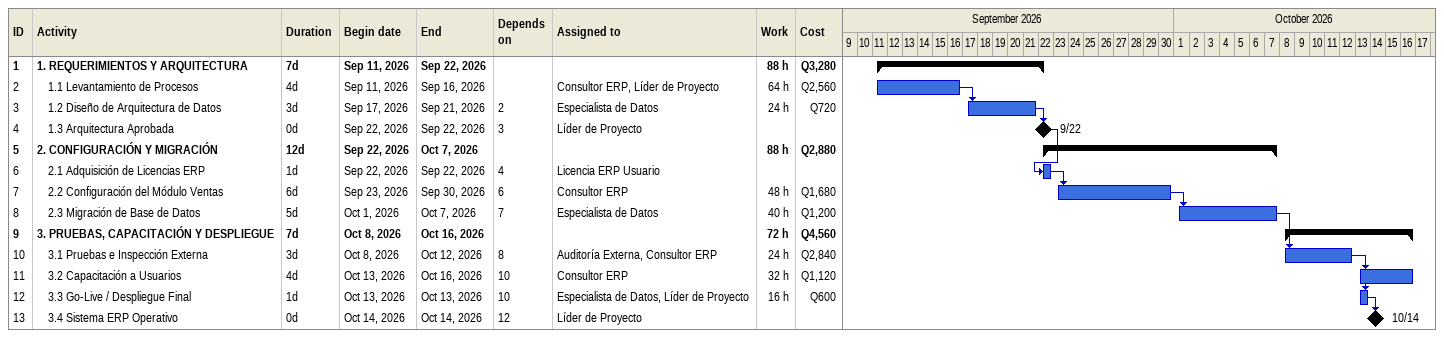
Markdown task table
| ID | Level | Task | Duration | Start | Finish | Predecessors | Resources | Work (h) | Cost (Q) |
|---|---|---|---|---|---|---|---|---|---|
| 1 | 1 | **1. REQUERIMIENTOS Y ARQUITECTURA** | 7d | 2026-09-11 | 2026-09-22 |  |  | 88 | 3280 |
| 2 | 2 | 1.1 Levantamiento de Procesos | 4d | 2026-09-11 | 2026-09-16 |  | Consultor ERP, Líder de Proyecto | 64 | 2560 |
| 3 | 2 | 1.2 Diseño de Arquitectura de Datos | 3d | 2026-09-17 | 2026-09-21 | 2 | Especialista de Datos | 24 | 720 |
| 4 | 2 | 1.3 Arquitectura Aprobada | 0d | 2026-09-22 | 2026-09-22 | 3 | Líder de Proyecto |  |  |
| 5 | 1 | **2. CONFIGURACIÓN Y MIGRACIÓN** | 12d | 2026-09-22 | 2026-10-07 |  |  | 88 | 2880 |
| 6 | 2 | 2.1 Adquisición de Licencias ERP | 1d | 2026-09-22 | 2026-09-22 | 4 | Licencia ERP Usuario |  |  |
| 7 | 2 | 2.2 Configuración del Módulo Ventas | 6d | 2026-09-23 | 2026-09-30 | 6 | Consultor ERP | 48 | 1680 |
| 8 | 2 | 2.3 Migración de Base de Datos | 5d | 2026-10-01 | 2026-10-07 | 7 | Especialista de Datos | 40 | 1200 |
| 9 | 1 | **3. PRUEBAS, CAPACITACIÓN Y DESPLIEGUE** | 7d | 2026-10-08 | 2026-10-16 |  |  | 72 | 4560 |
| 10 | 2 | 3.1 Pruebas e Inspección Externa | 3d | 2026-10-08 | 2026-10-12 | 8 | Auditoría Externa, Consultor ERP | 24 | 2840 |
| 11 | 2 | 3.2 Capacitación a Usuarios | 4d | 2026-10-13 | 2026-10-16 | 10 | Consultor ERP | 32 | 1120 |
| 12 | 2 | 3.3 Go-Live / Despliegue Final | 1d | 2026-10-13 | 2026-10-13 | 10 | Especialista de Datos, Líder de Proyecto | 16 | 600 |
| 13 | 2 | 3.4 Sistema ERP Operativo | 0d | 2026-10-14 | 2026-10-14 | 12 | Líder de Proyecto |  |  |
